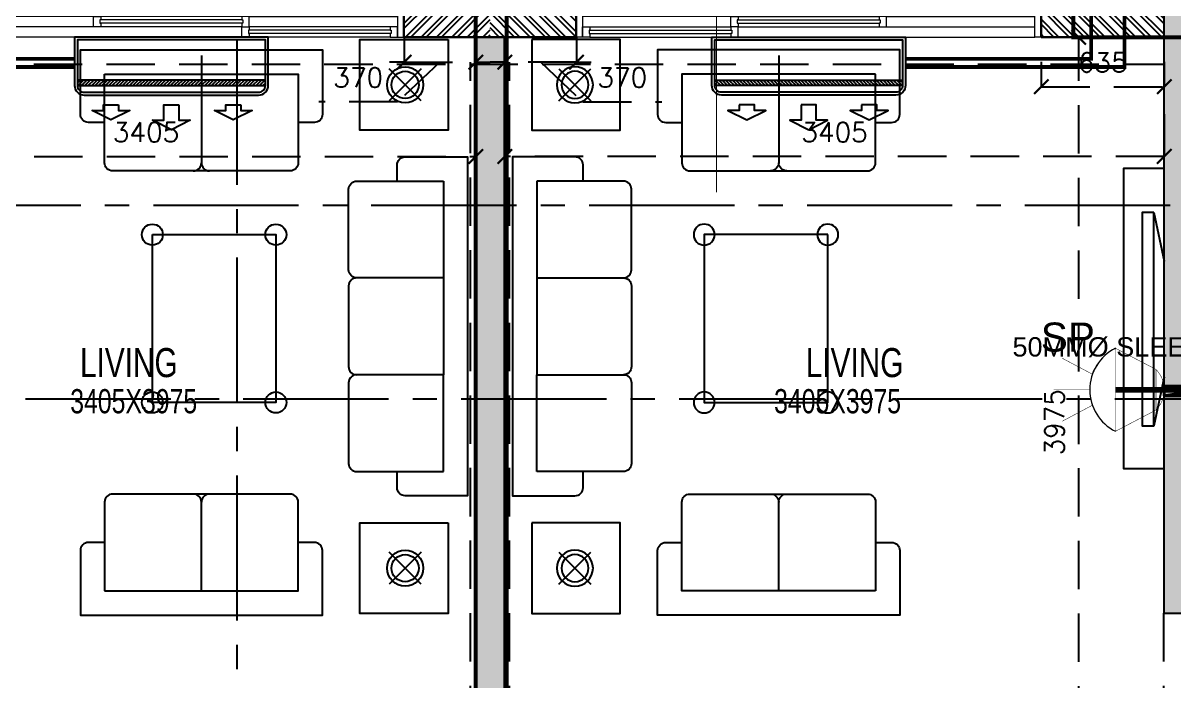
# Model space of a CAD drawing. Header units: millimetres. Extents: x 1135099 to 1230264, y -5736945 to -5695799.
# Drawn here: x 1203859 to 1209802, y -5705650 to -5702252 of the extents above; entities that cross this region are included whole.
import ezdxf

# ---------------------------------------------------------------- set-up
doc = ezdxf.new("R2010")
doc.units = ezdxf.units.MM
doc.header["$LTSCALE"] = 1000
doc.header["$MEASUREMENT"] = 0
for name, pattern in [('2BHK-A - BACK$0$DASHED', [0.75, 0.5, -0.25]), ('2BHK-A - BACK$0$PHANTOM2', [1.25, 0.625, -0.125, 0.125, -0.125, 0.125, -0.125]), ('2BHK-A - BACK$1$AUDIT_D_120904163729-0', [0]), ('AUDIT_D_120904163729-0', [0]), ('T8(T9 IS SIMILAR) - DIMENSION & TEXTING$0$( Hidden )', [0.375, 0.25, -0.125]), ('T8(T9 IS SIMILAR) - DIMENSION & TEXTING$0$3BHK-D$0$HIDDEN', [0.375, 0.25, -0.125]), ('T8(T9 IS SIMILAR) - DIMENSION & TEXTING$0$HIDDEN', [0.375, 0.25, -0.125]), ('T8(T9 IS SIMILAR) - DIMENSION & TEXTING$1$AUDIT_D_120904163729-0', [0]), ('T8(T9 IS SIMILAR)$0$$0$HIDDEN', [0.375, 0.25, -0.125]), ('T8_PROFILE SECTIONS$0$HIDDEN', [0.375, 0.25, -0.125]), ('T8_PROFILE SECTIONS$0$PHANTOM2', [1.25, 0.625, -0.125, 0.125, -0.125, 0.125, -0.125]), ('T8_REFUGE COLUMNS$0$CENTER2', [1.125, 0.75, -0.125, 0.125, -0.125])]:
    doc.linetypes.add(name, pattern=pattern)
doc.layers.get('0').update_dxf_attribs({"linetype": 'AUDIT_D_120904163729-0'})
for name, color, linetype in [('2BHK-A - BACK$0$2BHK-A - FRONT$0$a-furniture', 8, 'Continuous'), ('2BHK-A - BACK$0$A-INDOOR UNIT', 30, 'Continuous'), ('2BHK-A - BACK$1$A-HATCH -160', 251, '2BHK-A - BACK$1$AUDIT_D_120904163729-0'), ('T8(T9 IS SIMILAR) - DIMENSION & TEXTING$0$A-DIMENSIONS', 2, 'T8(T9 IS SIMILAR) - DIMENSION & TEXTING$0$HIDDEN'), ('T8(T9 IS SIMILAR) - DIMENSION & TEXTING$0$A-FIRE FIGHTING', 7, 'T8(T9 IS SIMILAR) - DIMENSION & TEXTING$1$AUDIT_D_120904163729-0'), ('T8(T9 IS SIMILAR)$0$S-BEAM', 20, 'T8(T9 IS SIMILAR)$0$$0$HIDDEN'), ('T8_PROFILE SECTIONS$0$A-PROFILE SECTIONS', 81, 'T8_PROFILE SECTIONS$0$PHANTOM2'), ('T8_REFUGE COLUMNS$0$A-CENTERLINE', 193, 'T8_REFUGE COLUMNS$0$CENTER2'), ('T8_REFUGE COLUMNS$1$A-RCC COLS', 3, 'Continuous'), ('T8_TYPICAL COLUMNS$0$A-RCC COLS', 3, 'Continuous')]:
    doc.layers.add(name, color=color, linetype=linetype)
for name, color, linetype, lineweight in [('2BHK-A - BACK$0$A-AC DRAIN PIPE', 94, 'Continuous', 18), ('2BHK-A - BACK$0$A-AC PIPE', 151, 'Continuous', 20), ('2BHK-A - BACK$1$A-WALL- 160', 6, 'Continuous', 30), ('2BHK-A - BACK$1$Window', 4, 'Continuous', 20), ('T8(T9 IS SIMILAR) - DIMENSION & TEXTING$0$U-IPD-WS-FIRE', 1, 'Continuous', 40), ('T8(T9 IS SIMILAR) - DIMENSION & TEXTING$0$U-IPD-WS-SP', 1, 'Continuous', 5), ('T8(T9 IS SIMILAR) - DIMENSION & TEXTING$0$U-IPD-WS-TEXT', 7, 'Continuous', 0), ('T8(T9 IS SIMILAR) - DIMENSION & TEXTING$1$a-Text', 4, 'Continuous', 0), ('T8(T9 IS SIMILAR) - DIMENSION & TEXTING$1$a-TEXT -R SIZE', 4, 'Continuous', 0), ('T8(T9 IS SIMILAR)$0$D&W', 8, 'Continuous', 25)]:
    doc.layers.add(name, color=color, linetype=linetype, lineweight=lineweight)
doc.layers.add('A-RERA CARPET AREA', color=30, linetype='Continuous', plot=False)
doc.layers.add('T8(T9 IS SIMILAR) - DIMENSION & TEXTING$0$U-IPD-SP-SLEV-50', color=7, linetype='T8(T9 IS SIMILAR) - DIMENSION & TEXTING$0$3BHK-D$0$HIDDEN', lineweight=40, true_color=0x2f0dd9)
doc.layers.add('T8_REFUGE COLUMNS$1$COL-HATCH', color=7, linetype='Continuous', lineweight=25, true_color=0xa3a3a3)
doc.styles.add('T8(T9 IS SIMILAR) - DIMENSION & TEXTING$0$arial', font='sanss___.ttf')
doc.styles.add('T8(T9 IS SIMILAR) - DIMENSION & TEXTING$0$Romans 1', font='romans.shx', dxfattribs={"height": 100})
doc.styles.add('T8(T9 IS SIMILAR) - DIMENSION & TEXTING$1$ARIAL ARROW', font='swisscl.ttf')
doc.dimstyles.new('T8(T9 IS SIMILAR) - DIMENSION & TEXTING$0$ALPINE S', dxfattribs={"dimscale": 0, "dimtxt": 100, "dimasz": 75, "dimexe": 0, "dimexo": 0, "dimgap": 75, "dimtad": 1, "dimdec": 0, "dimzin": 0, "dimdsep": 46, "dimtxsty": 'T8(T9 IS SIMILAR) - DIMENSION & TEXTING$0$Romans 1', "dimblk": 'T8(T9 IS SIMILAR) - DIMENSION & TEXTING$0$_ArchTick', "dimcen": 0.09, "dimclrd": 256, "dimclre": 256, "dimclrt": 7, "dimadec": 0, "dimazin": 0, "dimtfac": 1, "dimtdec": 0, "dimtofl": 0, "dimtmove": 1, "dimatfit": 0, "dimldrblk": 'T8(T9 IS SIMILAR) - DIMENSION & TEXTING$0$_Open90', "dimfxl": 1, "dimtolj": 1, "dimtzin": 0, "dimarcsym": 0})

# ---------------------------------------------------------------- blocks, each defined once
blk = doc.blocks.new('T8(T9 IS SIMILAR) - DIMENSION & TEXTING$0$_ArchTick')
at = {"color": 0, "linetype": 'ByBlock', "const_width": 0.15}
blk.add_lwpolyline([(-0.5, -0.5), (0.5, 0.5)], dxfattribs=at)
blk = doc.blocks.new('*D580')
at = {"layer": 'T8(T9 IS SIMILAR) - DIMENSION & TEXTING$0$A-DIMENSIONS', "linetype": 'T8(T9 IS SIMILAR) - DIMENSION & TEXTING$0$HIDDEN', "lineweight": -2, "transparency": 16777216}
for p, q in [((1202792.3, -5702722.3), (1202792.3, -5702940.9)), ((1206197.3, -5702722.3), (1206197.3, -5702940.9))]:
    blk.add_line(p, q, dxfattribs=at)
at = {"layer": 'T8(T9 IS SIMILAR) - DIMENSION & TEXTING$0$A-DIMENSIONS', "lineweight": -2, "transparency": 16777216}
blk.add_line((1202792.3, -5702940.9), (1206197.3, -5702940.9), dxfattribs=at)
at = {"layer": 'T8(T9 IS SIMILAR) - DIMENSION & TEXTING$0$A-DIMENSIONS', "linetype": 'ByBlock', "lineweight": -2, "transparency": 16777216, "xscale": 75, "yscale": 75, "zscale": 75, "rotation": 180}
blk.add_blockref('T8(T9 IS SIMILAR) - DIMENSION & TEXTING$0$_ArchTick', (1202792.3, -5702940.9), dxfattribs=at)
at = {"layer": 'T8(T9 IS SIMILAR) - DIMENSION & TEXTING$0$A-DIMENSIONS', "linetype": 'ByBlock', "lineweight": -2, "transparency": 16777216, "xscale": 75, "yscale": 75, "zscale": 75}
blk.add_blockref('T8(T9 IS SIMILAR) - DIMENSION & TEXTING$0$_ArchTick', (1206197.3, -5702940.9), dxfattribs=at)
at = {"layer": 'T8(T9 IS SIMILAR) - DIMENSION & TEXTING$0$A-DIMENSIONS', "color": 7, "linetype": 'ByBlock', "transparency": 16777216, "insert": (1204494.8, -5702815.9), "char_height": 100, "attachment_point": 5, "style": 'T8(T9 IS SIMILAR) - DIMENSION & TEXTING$0$Romans 1'}
blk.add_mtext('\\A1;3405', dxfattribs=at)
blk = doc.blocks.new('T8(T9 IS SIMILAR) - DIMENSION & TEXTING$0$_Open90')
at = {"color": 0, "linetype": 'ByBlock', "lineweight": -2}
for p, q in [((0, 0), (-1, 0)), ((-0.5, 0.5), (0, 0)), ((0, 0), (-0.5, -0.5))]:
    blk.add_line(p, q, dxfattribs=at)
blk = doc.blocks.new('*D518')
at = {"layer": 'T8(T9 IS SIMILAR) - DIMENSION & TEXTING$0$A-DIMENSIONS', "linetype": 'T8(T9 IS SIMILAR) - DIMENSION & TEXTING$0$HIDDEN', "lineweight": -2, "transparency": 16777216}
for p, q in [((1205827.3, -5702325.8), (1205827.3, -5702454.3)), ((1206197.3, -5702325.8), (1206197.3, -5702454.3))]:
    blk.add_line(p, q, dxfattribs=at)
at = {"layer": 'T8(T9 IS SIMILAR) - DIMENSION & TEXTING$0$A-DIMENSIONS', "lineweight": -2, "transparency": 16777216}
for p, q in [((1205827.3, -5702454.3), (1205752.3, -5702454.3)), ((1206012.3, -5702454.3), (1205793.9, -5702658.9)), ((1205827.3, -5702454.3), (1206197.3, -5702454.3)), ((1206197.3, -5702454.3), (1206272.3, -5702454.3)), ((1205793.9, -5702658.9), (1205386.8, -5702658.9))]:
    blk.add_line(p, q, dxfattribs=at)
at = {"layer": 'T8(T9 IS SIMILAR) - DIMENSION & TEXTING$0$A-DIMENSIONS', "linetype": 'ByBlock', "lineweight": -2, "transparency": 16777216, "xscale": 75, "yscale": 75, "zscale": 75}
blk.add_blockref('T8(T9 IS SIMILAR) - DIMENSION & TEXTING$0$_ArchTick', (1205827.3, -5702454.3), dxfattribs=at)
at = {"layer": 'T8(T9 IS SIMILAR) - DIMENSION & TEXTING$0$A-DIMENSIONS', "linetype": 'ByBlock', "lineweight": -2, "transparency": 16777216, "xscale": 75, "yscale": 75, "zscale": 75, "rotation": 180}
blk.add_blockref('T8(T9 IS SIMILAR) - DIMENSION & TEXTING$0$_ArchTick', (1206197.3, -5702454.3), dxfattribs=at)
at = {"layer": 'T8(T9 IS SIMILAR) - DIMENSION & TEXTING$0$A-DIMENSIONS', "color": 7, "linetype": 'ByBlock', "transparency": 16777216, "insert": (1205590.3, -5702533.9), "char_height": 100, "attachment_point": 5, "style": 'T8(T9 IS SIMILAR) - DIMENSION & TEXTING$0$Romans 1'}
blk.add_mtext('\\A1;370', dxfattribs=at)
blk = doc.blocks.new('*D497')
at = {"layer": 'T8(T9 IS SIMILAR) - DIMENSION & TEXTING$0$A-DIMENSIONS', "linetype": 'T8(T9 IS SIMILAR) - DIMENSION & TEXTING$0$HIDDEN', "lineweight": -2, "transparency": 16777216}
for p, q in [((1206347.3, -5702722.3), (1206347.3, -5702940.9)), ((1209752.3, -5702722.3), (1209752.3, -5702940.9))]:
    blk.add_line(p, q, dxfattribs=at)
at = {"layer": 'T8(T9 IS SIMILAR) - DIMENSION & TEXTING$0$A-DIMENSIONS', "lineweight": -2, "transparency": 16777216}
blk.add_line((1209752.3, -5702940.9), (1206347.3, -5702940.9), dxfattribs=at)
at = {"layer": 'T8(T9 IS SIMILAR) - DIMENSION & TEXTING$0$A-DIMENSIONS', "linetype": 'ByBlock', "lineweight": -2, "transparency": 16777216, "xscale": 75, "yscale": 75, "zscale": 75, "rotation": 180}
blk.add_blockref('T8(T9 IS SIMILAR) - DIMENSION & TEXTING$0$_ArchTick', (1206347.3, -5702940.9), dxfattribs=at)
at = {"layer": 'T8(T9 IS SIMILAR) - DIMENSION & TEXTING$0$A-DIMENSIONS', "linetype": 'ByBlock', "lineweight": -2, "transparency": 16777216, "xscale": 75, "yscale": 75, "zscale": 75}
blk.add_blockref('T8(T9 IS SIMILAR) - DIMENSION & TEXTING$0$_ArchTick', (1209752.3, -5702940.9), dxfattribs=at)
at = {"layer": 'T8(T9 IS SIMILAR) - DIMENSION & TEXTING$0$A-DIMENSIONS', "color": 7, "linetype": 'ByBlock', "transparency": 16777216, "insert": (1208049.8, -5702815.9), "char_height": 100, "attachment_point": 5, "style": 'T8(T9 IS SIMILAR) - DIMENSION & TEXTING$0$Romans 1'}
blk.add_mtext('\\A1;3405', dxfattribs=at)
blk = doc.blocks.new('*D498')
at = {"layer": 'T8(T9 IS SIMILAR) - DIMENSION & TEXTING$0$A-DIMENSIONS', "linetype": 'T8(T9 IS SIMILAR) - DIMENSION & TEXTING$0$HIDDEN', "lineweight": -2, "transparency": 16777216}
for p, q in [((1209117.3, -5702451.9), (1209117.3, -5702580.5)), ((1209752.3, -5702451.9), (1209752.3, -5702580.5))]:
    blk.add_line(p, q, dxfattribs=at)
at = {"layer": 'T8(T9 IS SIMILAR) - DIMENSION & TEXTING$0$A-DIMENSIONS', "lineweight": -2, "transparency": 16777216}
blk.add_line((1209117.3, -5702580.5), (1209752.3, -5702580.5), dxfattribs=at)
at = {"layer": 'T8(T9 IS SIMILAR) - DIMENSION & TEXTING$0$A-DIMENSIONS', "linetype": 'ByBlock', "lineweight": -2, "transparency": 16777216, "xscale": 75, "yscale": 75, "zscale": 75, "rotation": 180}
blk.add_blockref('T8(T9 IS SIMILAR) - DIMENSION & TEXTING$0$_ArchTick', (1209117.3, -5702580.5), dxfattribs=at)
at = {"layer": 'T8(T9 IS SIMILAR) - DIMENSION & TEXTING$0$A-DIMENSIONS', "linetype": 'ByBlock', "lineweight": -2, "transparency": 16777216, "xscale": 75, "yscale": 75, "zscale": 75}
blk.add_blockref('T8(T9 IS SIMILAR) - DIMENSION & TEXTING$0$_ArchTick', (1209752.3, -5702580.5), dxfattribs=at)
at = {"layer": 'T8(T9 IS SIMILAR) - DIMENSION & TEXTING$0$A-DIMENSIONS', "color": 7, "linetype": 'ByBlock', "transparency": 16777216, "insert": (1209434.8, -5702455.5), "char_height": 100, "attachment_point": 5, "style": 'T8(T9 IS SIMILAR) - DIMENSION & TEXTING$0$Romans 1'}
blk.add_mtext('\\A1;635', dxfattribs=at)
blk = doc.blocks.new('*D499')
at = {"layer": 'T8(T9 IS SIMILAR) - DIMENSION & TEXTING$0$A-DIMENSIONS', "linetype": 'T8(T9 IS SIMILAR) - DIMENSION & TEXTING$0$HIDDEN', "lineweight": -2, "transparency": 16777216}
for p, q in [((1206347.3, -5702325.8), (1206347.3, -5702454.3)), ((1206717.3, -5702325.8), (1206717.3, -5702454.3))]:
    blk.add_line(p, q, dxfattribs=at)
at = {"layer": 'T8(T9 IS SIMILAR) - DIMENSION & TEXTING$0$A-DIMENSIONS', "lineweight": -2, "transparency": 16777216}
for p, q in [((1206347.3, -5702454.3), (1206272.3, -5702454.3)), ((1206717.3, -5702454.3), (1206347.3, -5702454.3)), ((1206532.3, -5702454.3), (1206750.6, -5702658.9)), ((1206717.3, -5702454.3), (1206792.3, -5702454.3)), ((1206750.6, -5702658.9), (1207157.8, -5702658.9))]:
    blk.add_line(p, q, dxfattribs=at)
at = {"layer": 'T8(T9 IS SIMILAR) - DIMENSION & TEXTING$0$A-DIMENSIONS', "linetype": 'ByBlock', "lineweight": -2, "transparency": 16777216, "xscale": 75, "yscale": 75, "zscale": 75}
blk.add_blockref('T8(T9 IS SIMILAR) - DIMENSION & TEXTING$0$_ArchTick', (1206347.3, -5702454.3), dxfattribs=at)
at = {"layer": 'T8(T9 IS SIMILAR) - DIMENSION & TEXTING$0$A-DIMENSIONS', "linetype": 'ByBlock', "lineweight": -2, "transparency": 16777216, "xscale": 75, "yscale": 75, "zscale": 75, "rotation": 180}
blk.add_blockref('T8(T9 IS SIMILAR) - DIMENSION & TEXTING$0$_ArchTick', (1206717.3, -5702454.3), dxfattribs=at)
at = {"layer": 'T8(T9 IS SIMILAR) - DIMENSION & TEXTING$0$A-DIMENSIONS', "color": 7, "linetype": 'ByBlock', "transparency": 16777216, "insert": (1206954.2, -5702533.9), "char_height": 100, "attachment_point": 5, "style": 'T8(T9 IS SIMILAR) - DIMENSION & TEXTING$0$Romans 1'}
blk.add_mtext('\\A1;370', dxfattribs=at)
blk = doc.blocks.new('*D500')
at = {"layer": 'T8(T9 IS SIMILAR) - DIMENSION & TEXTING$0$A-DIMENSIONS', "linetype": 'T8(T9 IS SIMILAR) - DIMENSION & TEXTING$0$HIDDEN', "lineweight": -2, "transparency": 16777216}
for p, q in [((1209504.8, -5702325.8), (1209310.8, -5702325.8)), ((1209602.3, -5706300.9), (1209310.8, -5706300.9))]:
    blk.add_line(p, q, dxfattribs=at)
at = {"layer": 'T8(T9 IS SIMILAR) - DIMENSION & TEXTING$0$A-DIMENSIONS', "lineweight": -2, "transparency": 16777216}
blk.add_line((1209310.8, -5706300.9), (1209310.8, -5702325.8), dxfattribs=at)
at = {"layer": 'T8(T9 IS SIMILAR) - DIMENSION & TEXTING$0$A-DIMENSIONS', "linetype": 'ByBlock', "lineweight": -2, "transparency": 16777216, "xscale": 75, "yscale": 75, "zscale": 75}
for p, rotation in [((1209310.8, -5702325.8), 90), ((1209310.8, -5706300.9), 270)]:
    blk.add_blockref('T8(T9 IS SIMILAR) - DIMENSION & TEXTING$0$_ArchTick', p, dxfattribs=dict(at, rotation=rotation))
at = {"layer": 'T8(T9 IS SIMILAR) - DIMENSION & TEXTING$0$A-DIMENSIONS', "color": 7, "linetype": 'ByBlock', "transparency": 16777216, "insert": (1209185.8, -5704313.4), "char_height": 100, "attachment_point": 5, "rotation": 90, "style": 'T8(T9 IS SIMILAR) - DIMENSION & TEXTING$0$Romans 1'}
blk.add_mtext('\\A1;3975', dxfattribs=at)
blk = doc.blocks.new('T8(T9 IS SIMILAR) - DIMENSION & TEXTING$0$SIDE SPRINKLER')
at = {"layer": 'T8(T9 IS SIMILAR) - DIMENSION & TEXTING$0$U-IPD-WS-SP', "const_width": 3, "elevation": 0}
for points in [[(-6847.2, -87791.6), (-7102.7, -87925.5)], [(-6700.4, -87955.9), (-6510.2, -87854.9)], [(-6683.5, -88053.8), (-6456.1, -88053.8)], [(-6700.2, -88152.7), (-6509.9, -88253.3)], [(-6847.2, -88315.9), (-7102.7, -88183.1)]]:
    blk.add_lwpolyline(points, dxfattribs=at)
for points in [[(-6847.2, -87791.6, 0.000405), (-6846.7, -88316.2, 0.623274), (-6846.7, -87792.3, 0.617961)], [(-7102.7, -87925.2, 0.001274), (-7102.7, -88183.1, -0.409371), (-7102.7, -87925.2, -0.617961)]]:
    blk.add_lwpolyline(points, format="xyb", dxfattribs=at)
at = {"layer": 'T8(T9 IS SIMILAR) - DIMENSION & TEXTING$0$U-IPD-WS-SP'}
for centre, start, end in [((-6975.2, -88053.8), 296.03868, 63.96132), ((-6975.2, -88053.8), 0, 63.96132), ((-6975.2, -88054.2), 296.13155, 0.09287)]:
    blk.add_arc(centre, 291.8, start, end, dxfattribs=at)
blk = doc.blocks.new('T8(T9 IS SIMILAR) - DIMENSION & TEXTING$0$A$C7A147FD6')
at = {"layer": 'T8(T9 IS SIMILAR) - DIMENSION & TEXTING$0$U-IPD-SP-SLEV-50', "linetype": 'ByBlock', "elevation": -0.6}
blk.add_lwpolyline([(2600.1, 11246.4), (2300.1, 11246.4), (2300.1, 11196.4), (2600.1, 11196.4), (2600.1, 11246.4), (2300.1, 11196.4), (2600.1, 11196.4), (2300.1, 11246.4)], dxfattribs=at)
at = {"layer": 'T8(T9 IS SIMILAR) - DIMENSION & TEXTING$0$U-IPD-WS-FIRE', "color": 9, "linetype": 'T8(T9 IS SIMILAR) - DIMENSION & TEXTING$0$( Hidden )', "ltscale": 2, "true_color": 0xafd9aa, "const_width": 30, "elevation": -0.6}
blk.add_lwpolyline([(2048.3, 11228.2), (2724.5, 11228.2), (2724.5, 10254.8), (3869.2, 10254.8)], dxfattribs=at)
at = {"layer": 'T8(T9 IS SIMILAR) - DIMENSION & TEXTING$0$U-IPD-WS-FIRE', "xscale": 0.8162240268536691, "yscale": 0.8162240268536691, "zscale": 0.8162240268536691, "rotation": 179.9968069534352}
blk.add_blockref('T8(T9 IS SIMILAR) - DIMENSION & TEXTING$0$SIDE SPRINKLER', (-3544.4, -60643.2, -0.6), dxfattribs=at)
at = {"layer": 'T8(T9 IS SIMILAR) - DIMENSION & TEXTING$0$U-IPD-WS-TEXT', "style": 'T8(T9 IS SIMILAR) - DIMENSION & TEXTING$0$arial'}
for s, width, insert, char_height, attachment_point, rotation in [('SP', 0.382, (1662.4, 11575.4, -1.3), 150, 1, 359.99667), ('50MM%%C SLEEVE', 1876.047, (2595.3, 11499.9, -1), 100, 3, 0.00133)]:
    blk.add_mtext_dynamic_manual_height_columns(s, width=width, gutter_width=0.75, heights=[0], dxfattribs=dict(at, insert=insert, char_height=char_height, attachment_point=attachment_point, rotation=rotation))
blk = doc.blocks.new('T8_REFUGE COLUMNS')
at = {"layer": 'T8_REFUGE COLUMNS$1$COL-HATCH', "linetype": 'ByBlock'}
h = blk.add_hatch(color=256, dxfattribs=at)
h.dxf.hatch_style = 1
h.paths.add_polyline_path([(1210052.1, -5701089.9), (1209752.1, -5701089.9), (1209752.1, -5705299.9), (1210052.1, -5705299.9)])
at = {"layer": 'T8_REFUGE COLUMNS$0$A-CENTERLINE'}
for p, q in [((1204967.1, -5719963), (1204967.1, -5698299.6)), ((1214284.1, -5703194.9), (1182156.9, -5703194.9)), ((1218123.2, -5704194.9), (1182156.9, -5704194.9))]:
    blk.add_line(p, q, dxfattribs=at)
at = {"layer": 'T8_REFUGE COLUMNS$1$A-RCC COLS', "linetype": 'ByBlock'}
blk.add_lwpolyline([(1210052.1, -5701089.9), (1209752.1, -5701089.9), (1209752.1, -5705299.9), (1210052.1, -5705299.9)], close=True, dxfattribs=at)
blk = doc.blocks.new('T8_TYPICAL COLUMNS')
at = {"layer": 'T8_TYPICAL COLUMNS$0$A-RCC COLS', "linetype": 'ByBlock'}
blk.add_blockref('T8_REFUGE COLUMNS', (0, 0), dxfattribs=at)
blk = doc.blocks.new('2BHK-A - BACK$1$2400')
at = {"layer": '2BHK-A - BACK$1$Window', "color": 1, "lineweight": 13}
for p, q in [((1151176.5, -5692111.9), (1148842.5, -5692111.9)), ((1149607.5, -5692111.9), (1148880, -5692111.9)), ((1149607.5, -5692165.3), (1148880, -5692165.3)), ((1150373.7, -5692165.3), (1149645, -5692165.3)), ((1150411.2, -5692165.3), (1151176.5, -5692165.3)), ((1149607.5, -5692218.6), (1148842.5, -5692218.6)), ((1150373.7, -5692218.6), (1149645, -5692218.6)), ((1151139, -5692218.6), (1150411.2, -5692218.6)), ((1150373.7, -5692271.9), (1148842.5, -5692271.9)), ((1151139, -5692271.9), (1150411.2, -5692271.9))]:
    blk.add_line(p, q, dxfattribs=at)
at = {"layer": '2BHK-A - BACK$1$Window', "color": 5, "lineweight": 13}
for p, q in [((1149607.5, -5692142.2), (1148880, -5692142.2)), ((1149607.5, -5692146.7), (1148880, -5692146.7)), ((1150373.7, -5692183.8), (1149645, -5692183.8)), ((1150373.7, -5692200), (1149645, -5692200)), ((1151139, -5692237.2), (1150411.2, -5692237.2)), ((1151139, -5692253.3), (1150411.2, -5692253.3))]:
    blk.add_line(p, q, dxfattribs=at)
at = {"layer": '2BHK-A - BACK$1$Window', "color": 4, "lineweight": 13}
for points in [[(1148842.5, -5692111.9), (1148809.5, -5692111.9), (1148809.5, -5692271.9), (1148842.5, -5692271.9)], [(1148880, -5692146.7), (1148880, -5692165.3), (1148842.5, -5692165.3), (1148842.5, -5692111.9), (1148880, -5692111.9), (1148880, -5692142.2), (1148875.5, -5692142.2), (1148875.5, -5692146.7)], [(1149607.5, -5692146.7), (1149607.5, -5692165.3), (1149645, -5692165.3), (1149645, -5692111.9), (1149607.5, -5692111.9), (1149607.5, -5692142.2), (1149612, -5692142.2), (1149612, -5692146.7)], [(1151209.5, -5692111.9), (1151176.5, -5692111.9), (1151176.5, -5692271.9), (1151209.5, -5692271.9)], [(1149645, -5692200), (1149645, -5692218.6), (1149607.5, -5692218.6), (1149607.5, -5692165.3), (1149645, -5692165.3), (1149645, -5692183.8), (1149640.5, -5692183.8), (1149640.5, -5692200)], [(1150373.7, -5692200), (1150373.7, -5692218.6), (1150411.2, -5692218.6), (1150411.2, -5692165.3), (1150373.7, -5692165.3), (1150373.7, -5692183.8), (1150378.2, -5692183.8), (1150378.2, -5692200)], [(1150411.2, -5692253.3), (1150411.2, -5692271.9), (1150373.7, -5692271.9), (1150373.7, -5692218.6), (1150411.2, -5692218.6), (1150411.2, -5692237.2), (1150406.7, -5692237.2), (1150406.7, -5692253.3)], [(1151139, -5692253.3), (1151139, -5692271.9), (1151176.5, -5692271.9), (1151176.5, -5692218.6), (1151139, -5692218.6), (1151139, -5692237.2), (1151143.5, -5692237.2), (1151143.5, -5692253.3)]]:
    blk.add_lwpolyline(points, close=True, dxfattribs=at)
blk = doc.blocks.new('2BHK-A - BACK$0$2BHK-A - FRONT$0$A$C7BF77BFD')
at = {"layer": '2BHK-A - BACK$0$2BHK-A - FRONT$0$a-furniture'}
for p, q in [((-300, 1078.1), (-246.9, 1328.1)), ((-300, 1078.1), (-300, 478.1)), ((-246.9, 228.1), (-300, 478.1))]:
    blk.add_line(p, q, dxfattribs=at)
for points in [[(-300, 1550), (-300, 0), (-90, 0), (-90, 1550)], [(-246.9, 228.1), (-186.9, 228.1), (-186.9, 1328.1), (-246.9, 1328.1)]]:
    blk.add_lwpolyline(points, close=True, dxfattribs=at)
blk = doc.blocks.new('2BHK-A - BACK$0$1.5tr')
at = {"layer": '2BHK-A - BACK$0$A-INDOOR UNIT'}
h = blk.add_hatch(dxfattribs=at)
h.set_pattern_fill('ANSI31', color=3, scale=100, style=0)
h.paths.add_polyline_path([(222.8, 485), (251, 485), (251, -485), (222.8, -485)])
for points in [[(300, 450), (300, -450, -0.414214), (250, -500), (0, -500), (0, 500), (250, 500, -0.414214)], [(285, 450), (285, -450, -0.414214), (250, -485), (15, -485), (15, 485), (250, 485, -0.414214)]]:
    blk.add_lwpolyline(points, format="xyb", close=True, dxfattribs=at)
at = {"layer": '2BHK-A - BACK$0$A-INDOOR UNIT', "color": 3}
blk.add_lwpolyline([(222.8, 485), (251, 485), (251, -485), (222.8, -485)], close=True, dxfattribs=at)
at = {"layer": '2BHK-A - BACK$0$A-INDOOR UNIT', "color": 0, "ltscale": 300}
for points in [[(350.5, 273.3), (379.7, 273.3), (379.7, 214.8), (428.5, 312.3), (379.7, 409.8), (379.7, 351.3), (350.5, 351.3)], [(350.5, -39), (429.7, -39), (429.7, -97.5), (478.5, 0), (429.7, 97.5), (429.7, 39), (350.5, 39)], [(350.5, -358.3), (379.7, -358.3), (379.7, -416.8), (428.5, -319.3), (379.7, -221.8), (379.7, -280.3), (350.5, -280.3)]]:
    blk.add_lwpolyline(points, close=True, dxfattribs=at)
blk = doc.blocks.new('2BHK-A - BACK')
at = {"layer": '2BHK-A - BACK$1$A-HATCH -160', "linetype": 'ByBlock'}
h = blk.add_hatch(dxfattribs=at)
h.set_pattern_fill('ANSI32', color=256, scale=150)
h.paths.add_polyline_path([(1205827.1, -5702324.3), (1206272.1, -5702324.3), (1206272.1, -5702164.3), (1205827.1, -5702164.3)])
h.paths.add_polyline_path([(1202792.1, -5702324.3), (1202792.1, -5702164.3), (1203427.1, -5702164.3), (1203427.1, -5702324.3)])
h = blk.add_hatch(dxfattribs=at)
h.set_pattern_fill('HEX', color=256, scale=150)
h.set_pattern_definition([(9e-15, (-0.22, 0.45), (0, 32.47595264), [18.75, -37.5]), (120, (-0.22, 0.45), (-28.125, -16.23797632), [18.75, -37.5]), (60, (18.53, 0.45), (-28.125, 16.23797632), [18.75, -37.5])])
h.paths.add_polyline_path([(1206347.1, -5702324.3), (1206197.1, -5702324.3), (1206197.1, -5710748.8), (1206347.1, -5710748.8)])
at = {"layer": '2BHK-A - BACK$0$2BHK-A - FRONT$0$a-furniture'}
for p, q in [((1204781.9, -5702418.9), (1204781.9, -5702877.2)), ((1204781.9, -5702515.4), (1204781.9, -5702973.8)), ((1205916.4, -5702653.8), (1205751.4, -5702488.8)), ((1205916.4, -5702488.8), (1205751.4, -5702653.8)), ((1206031.2, -5703568.2), (1206031.2, -5704068.2)), ((1205542.2, -5703609.9), (1205542.2, -5704026.6)), ((1205542.2, -5704109.9), (1205542.2, -5704526.6)), ((1204781.9, -5705184.3), (1204781.9, -5704726)), ((1204781.9, -5705184.3), (1204781.9, -5704726)), ((1205916.4, -5705149.7), (1205751.4, -5704984.7)), ((1205916.4, -5704984.7), (1205751.4, -5705149.7))]:
    blk.add_line(p, q, dxfattribs=at)
for points in [[(1206056.2, -5702337.9), (1206056.2, -5702804.6), (1205600.5, -5702804.6), (1205600.5, -5702337.9)], [(1206056.2, -5704833.9), (1206056.2, -5705300.5), (1205600.5, -5705300.5), (1205600.5, -5704833.9)]]:
    blk.add_lwpolyline(points, close=True, dxfattribs=at)
for points in [[(1204281.9, -5702765.4), (1204198.6, -5702765.4, -0.414214), (1204156.9, -5702723.8), (1204156.9, -5702390.4), (1205406.9, -5702390.4), (1205406.9, -5702723.8, -0.414214), (1205365.2, -5702765.4), (1205281.9, -5702765.4)], [(1205792.2, -5703068.2), (1205792.2, -5702984.9, -0.414214), (1205833.9, -5702943.2), (1206156.2, -5702943.2), (1206156.2, -5704693.2), (1205833.8, -5704693.2, -0.414214), (1205792.2, -5704651.6), (1205792.2, -5704568.2)], [(1204281.9, -5704934.3), (1204198.6, -5704934.3, 0.414214), (1204156.9, -5704976), (1204156.9, -5705309.3), (1205406.9, -5705309.3), (1205406.9, -5704976, 0.414214), (1205365.2, -5704934.3), (1205281.9, -5704934.3)]]:
    blk.add_lwpolyline(points, format="xyb", dxfattribs=at)
for points in [[(1204281.9, -5702515.4), (1205281.9, -5702515.4), (1205281.9, -5702973.8, -0.414214), (1205240.2, -5703015.4), (1204323.6, -5703015.4, -0.414214), (1204281.9, -5702973.8)], [(1206031.2, -5703068.2), (1206031.2, -5703568.2), (1205583.9, -5703568.2, -0.414214), (1205542.2, -5703526.6), (1205542.2, -5703109.9, -0.414214), (1205583.9, -5703068.2)], [(1206031.2, -5704568.2), (1206031.2, -5704068.2), (1205583.8, -5704068.2, 0.414214), (1205542.2, -5704109.9), (1205542.2, -5704526.6, 0.414214), (1205583.8, -5704568.2)], [(1204281.9, -5705184.3), (1205281.9, -5705184.3), (1205281.9, -5704726, 0.414214), (1205240.2, -5704684.3), (1204323.6, -5704684.3, 0.414214), (1204281.9, -5704726)]]:
    blk.add_lwpolyline(points, format="xyb", close=True, dxfattribs=at)
at = {"layer": '2BHK-A - BACK$0$2BHK-A - FRONT$0$a-furniture', "elevation": -0.4}
blk.add_lwpolyline([(1204528.6, -5703344.9), (1205166.6, -5703344.9), (1205166.6, -5704211.6), (1204528.6, -5704211.6)], close=True, dxfattribs=at)
at = {"layer": '2BHK-A - BACK$0$2BHK-A - FRONT$0$a-furniture'}
for centre, radius in [((1205833.9, -5702571.3), 93.3), ((1205833.9, -5702571.3), 70), ((1204528.6, -5703344.9, -0.4), 54.2), ((1205166.6, -5703344.9, -0.4), 54.2), ((1204528.6, -5704211.6, -0.4), 54.2), ((1205166.6, -5704211.6, -0.4), 54.2), ((1205833.9, -5705067.2), 93.3), ((1205833.9, -5705067.2), 70)]:
    blk.add_circle(centre, radius, dxfattribs=at)
for centre, start, end in [((1204740.2, -5702973.8, 0), 270.00021, 0.00021), ((1204823.6, -5702973.8, 0), 179.99979, 269.99979), ((1205583.9, -5703609.9), 89.99973, 179.99973), ((1205583.8, -5704026.6), 179.99979, 269.99979), ((1204740.2, -5704726, 0), 359.99981, 89.99981), ((1204823.6, -5704726, 0), 90.00022, 180.00022)]:
    blk.add_arc(centre, 41.7, start, end, dxfattribs=at)
at = {"layer": '2BHK-A - BACK$0$A-AC DRAIN PIPE', "linetype": '2BHK-A - BACK$0$PHANTOM2', "ltscale": 0.1, "const_width": 20}
blk.add_lwpolyline([(1202996, -5702091), (1202996, -5702479.6), (1204127, -5702479.6)], dxfattribs=at)
at = {"layer": '2BHK-A - BACK$0$A-AC PIPE', "linetype": '2BHK-A - BACK$0$DASHED', "ltscale": 0.1, "const_width": 20}
blk.add_lwpolyline([(1204127, -5702437.1), (1203168.7, -5702437.1), (1203168.7, -5702081.6)], dxfattribs=at)
at = {"layer": '2BHK-A - BACK$1$A-WALL- 160', "linetype": 'ByBlock'}
for p, q in [((1203427.1, -5702324.3), (1203427.1, -5702164.3)), ((1205827.1, -5702164.3), (1205827.1, -5702324.3)), ((1202792.1, -5702324.3), (1203427.1, -5702324.3)), ((1205827.1, -5702324.3), (1206272.1, -5702324.3)), ((1206197.1, -5702324.3), (1206197.1, -5710748.8)), ((1206347.1, -5702324.3), (1206347.1, -5710748.8))]:
    blk.add_line(p, q, dxfattribs=at)
blk.add_lwpolyline([(1206347.1, -5702324.3), (1206347.1, -5710748.8), (1206197.1, -5710748.8), (1206197.1, -5702324.3)], dxfattribs=at)
at = {"layer": '2BHK-A - BACK$0$2BHK-A - FRONT$0$a-furniture', "extrusion": (0.000159294, 0.000512155, -1), "zscale": -1.000000000000012, "rotation": 179.9999999999999}
blk.add_blockref('2BHK-A - BACK$0$2BHK-A - FRONT$0$A$C7BF77BFD', (-1203092.1, -5703002.6, -2729.2), dxfattribs=at)
at = {"layer": '2BHK-A - BACK$0$A-INDOOR UNIT', "extrusion": (0, 0, -1), "zscale": -1, "rotation": 270}
blk.add_blockref('2BHK-A - BACK$0$1.5tr', (-1204627, -5702324.3), dxfattribs=at)
at = {"layer": '2BHK-A - BACK$1$A-WALL- 160', "linetype": 'ByBlock'}
blk.add_blockref('2BHK-A - BACK$1$2400', (54617.6, -10052.4), dxfattribs=at)
blk = doc.blocks.new('T8(T9 IS SIMILAR)')
at = {"layer": 'T8(T9 IS SIMILAR)$0$S-BEAM'}
for p, q in [((1202791.6, -5702464.6), (1209751.7, -5702464.5)), ((1206172, -5707799.8, -0.1), (1206171.9, -5702454.3, 0)), ((1206372, -5707799.8, -0.1), (1206371.9, -5702454.3, 0)), ((1209751.7, -5706299.4, 0.1), (1209751.7, -5705300))]:
    blk.add_line(p, q, dxfattribs=at)
at = {"layer": 'T8(T9 IS SIMILAR)$0$D&W', "linetype": 'ByBlock'}
for name in ['T8_TYPICAL COLUMNS', '2BHK-A - BACK']:
    blk.add_blockref(name, (0, 0), dxfattribs=at)
at = {"layer": 'T8(T9 IS SIMILAR)$0$D&W', "linetype": 'ByBlock', "xscale": -1}
blk.add_blockref('2BHK-A - BACK', (2412544.6, 0), dxfattribs=at)
blk = doc.blocks.new('T8_PROFILE SECTIONS$0$MH')
at = {"layer": 'T8_PROFILE SECTIONS$0$A-PROFILE SECTIONS', "linetype": 'T8_PROFILE SECTIONS$0$HIDDEN', "ltscale": 2}
h = blk.add_hatch(color=256, dxfattribs=at)
h.dxf.hatch_style = 1
h.paths.add_polyline_path([(1140339.1, -5697424.8), (1140519.9, -5697528.1), (1140339.1, -5697631.3)])
at = {"layer": 'T8_PROFILE SECTIONS$0$A-PROFILE SECTIONS', "linetype": 'T8_PROFILE SECTIONS$0$HIDDEN', "ltscale": 2, "const_width": 5}
blk.add_lwpolyline([(1140339.1, -5697424.8), (1140339.1, -5697424.8), (1140519.9, -5697528.1), (1140339.1, -5697631.3)], close=True, dxfattribs=at)
blk.add_lwpolyline([(1140339.1, -5697424.8), (1140339.1, -5700565.7)], dxfattribs=at)
blk = doc.blocks.new('PROFILE SECTION LINE T9')
at = {"layer": 'T8_PROFILE SECTIONS$0$A-PROFILE SECTIONS', "linetype": 'ByBlock'}
blk.add_blockref('T8_PROFILE SECTIONS$0$MH', (-1118616.1, 5709055.3, 0), dxfattribs=at)
blk = doc.blocks.new('T8(T9 IS SIMILAR) - DIMENSION & TEXTING')
at = {"layer": 'T8(T9 IS SIMILAR) - DIMENSION & TEXTING$0$A-FIRE FIGHTING', "linetype": 'ByBlock'}
blk.add_blockref('T8(T9 IS SIMILAR) - DIMENSION & TEXTING$0$A$C7A147FD6', (1207452.3, -5715374), dxfattribs=at)
at = {"layer": 'T8(T9 IS SIMILAR) - DIMENSION & TEXTING$1$a-Text', "style": 'T8(T9 IS SIMILAR) - DIMENSION & TEXTING$1$ARIAL ARROW'}
for p in [(1204153.7, -5704080.4), (1207901.2, -5704080.4)]:
    blk.add_text('LIVING', height=150, dxfattribs=at).set_placement(p)
at = {"layer": 'T8(T9 IS SIMILAR) - DIMENSION & TEXTING$1$a-TEXT -R SIZE', "color": 2, "style": 'T8(T9 IS SIMILAR) - DIMENSION & TEXTING$1$ARIAL ARROW'}
for p in [(1204103.1, -5704267.3), (1207737.5, -5704267.3)]:
    blk.add_text('3405X3975', height=125, dxfattribs=at).set_placement(p)
at = {"layer": 'T8(T9 IS SIMILAR) - DIMENSION & TEXTING$0$A-DIMENSIONS', "linetype": 'ByBlock'}
for base, p1, p2, angle, picture, middle in [((1209310.8, -5702325.8), (1209602.3, -5706300.9), (1209504.8, -5702325.8), 270, '*D500', (1209185.8, -5704313.4)), ((1209752.3, -5702580.5), (1209117.3, -5702451.9), (1209752.3, -5702451.9, -0.1), 180, '*D498', (1209434.8, -5702455.5)), ((1206347.3, -5702940.9), (1209752.3, -5702722.3, -0.1), (1206347.3, -5702722.3), 180, '*D497', (1208049.8, -5702815.9))]:
    dim = blk.add_linear_dim(base=base, p1=p1, p2=p2, angle=angle, dimstyle='T8(T9 IS SIMILAR) - DIMENSION & TEXTING$0$ALPINE S', override={"dimscale": 1, "dimfxl": 5, "dimarcsym": 1}, dxfattribs=at)
    dim.commit()
    dim.dimension.update_dxf_attribs({"geometry": picture, "text_midpoint": middle})
dim = blk.add_linear_dim(base=(1206197.3, -5702454.3), p1=(1205827.3, -5702325.8), p2=(1206197.3, -5702325.8), dimstyle='T8(T9 IS SIMILAR) - DIMENSION & TEXTING$0$ALPINE S', override={"dimscale": 1, "dimfxl": 5, "dimarcsym": 1}, dxfattribs=at)
dim.commit()
dim.dimension.update_dxf_attribs({"geometry": '*D518', "text_midpoint": (1205718.9, -5702658.9), "dimtype": 128})
dim = blk.add_linear_dim(base=(1206347.3, -5702454.3), p1=(1206717.3, -5702325.8), p2=(1206347.3, -5702325.8), angle=180, dimstyle='T8(T9 IS SIMILAR) - DIMENSION & TEXTING$0$ALPINE S', override={"dimscale": 1, "dimfxl": 5, "dimarcsym": 1}, dxfattribs=at)
dim.commit()
dim.dimension.update_dxf_attribs({"geometry": '*D499', "text_midpoint": (1206825.6, -5702658.9), "dimtype": 128})
dim = blk.add_linear_dim(base=(1206197.3, -5702940.9), p1=(1202792.3, -5702722.3, -0.1), p2=(1206197.3, -5702722.3), dimstyle='T8(T9 IS SIMILAR) - DIMENSION & TEXTING$0$ALPINE S', override={"dimscale": 1, "dimfxl": 5, "dimarcsym": 1}, dxfattribs=at)
dim.commit()
dim.dimension.update_dxf_attribs({"geometry": '*D580', "text_midpoint": (1204494.8, -5702815.9)})

msp = doc.modelspace()

# ---------------------------------------------------------------- linework, layer by layer
at = {"layer": 'A-RERA CARPET AREA', "const_width": 20, "elevation": 0.3}
for points in [[(1206196.8, -5710750.6), (1205096.7, -5710750.6), (1205096.7, -5710550.6), (1201732, -5710550.5), (1201732, -5708100.3), (1200922.1, -5708100.3), (1200922.1, -5707850.6), (1200446.6, -5707850.6), (1200446.6, -5706301.1), (1199096.8, -5706301.1), (1199096.8, -5707851.4), (1196646.6, -5707851.5), (1196646.6, -5706301), (1195746.3, -5706300.9), (1195746.3, -5702350.9), (1199382.6, -5702350.9), (1199382.6, -5701252), (1202496.7, -5701252), (1202496.7, -5702326), (1203271.5, -5702326), (1203271.6, -5702166), (1205896.7, -5702166), (1205896.7, -5702166), (1206196.8, -5702166)], [(1206357.1, -5710750.6), (1207457.2, -5710750.6), (1207457.2, -5710550.6), (1210812.5, -5710550.5), (1210812.5, -5708100.3), (1211628.1, -5708100.3), (1211628.1, -5707850.6), (1212107.3, -5707850.6), (1212107.4, -5706301.1), (1213457.1, -5706301.1), (1213457.1, -5707851.4), (1215907.3, -5707851.5), (1215907.3, -5706301), (1216807.7, -5706300.9), (1216807.6, -5702350.9), (1213161.9, -5702350.9), (1213161.9, -5701252), (1210057.2, -5701252), (1210057.2, -5702326), (1209282.4, -5702326), (1209282.3, -5702166), (1206657.2, -5702166), (1206657.2, -5702166), (1206357.2, -5702166)]]:
    msp.add_lwpolyline(points, close=True, dxfattribs=at)

# ---------------------------------------------------------------- next in the draw order: block references
at = {"linetype": 'ByBlock'}
msp.add_blockref('T8(T9 IS SIMILAR)', (-1.4, 0.2, -0.6), dxfattribs=at)

# ---------------------------------------------------------------- next in the draw order: block references
at = {"layer": 'T8_PROFILE SECTIONS$0$A-PROFILE SECTIONS', "linetype": 'ByBlock'}
msp.add_blockref('PROFILE SECTION LINE T9', (1185716.8, -5711615.6, -0.7), dxfattribs=at)

# ---------------------------------------------------------------- next in the draw order: block references
at = {"linetype": 'ByBlock'}
msp.add_blockref('T8(T9 IS SIMILAR) - DIMENSION & TEXTING', (0, 0), dxfattribs=at)

doc.saveas('drawing.dxf')
